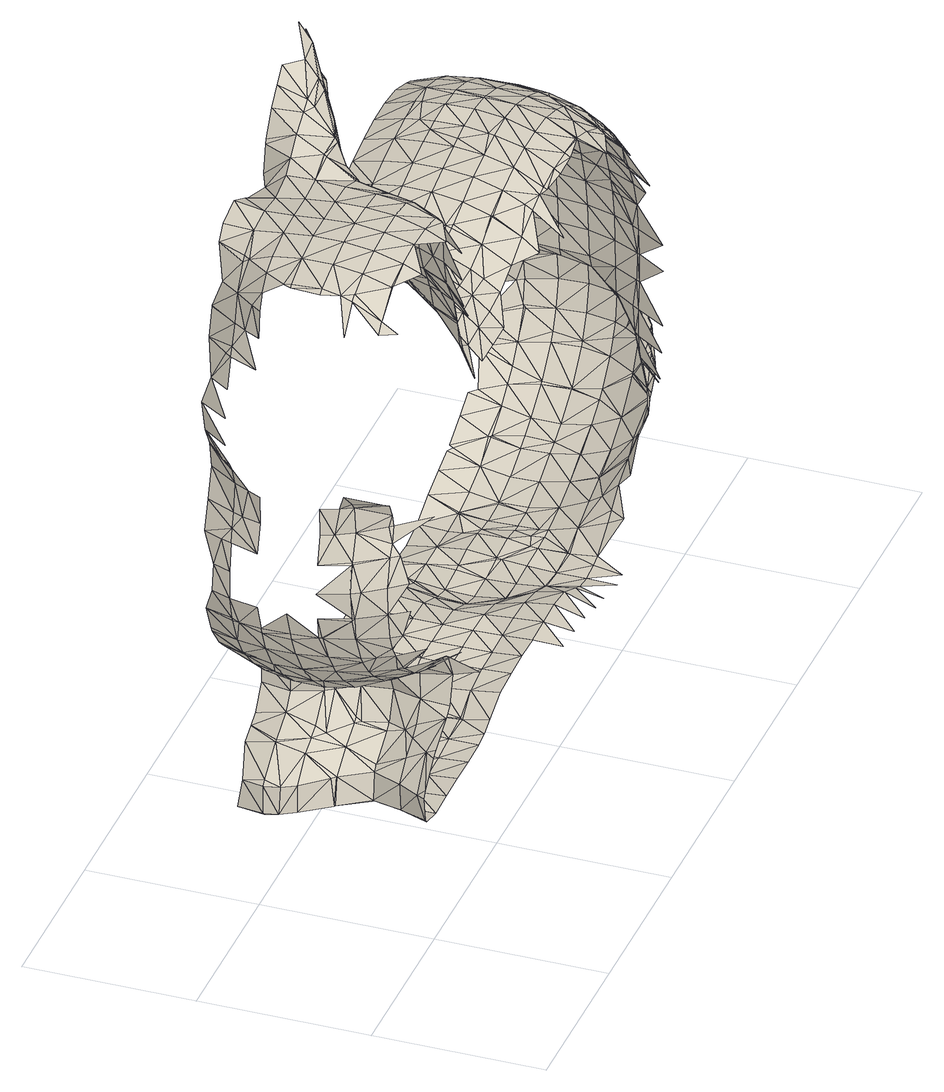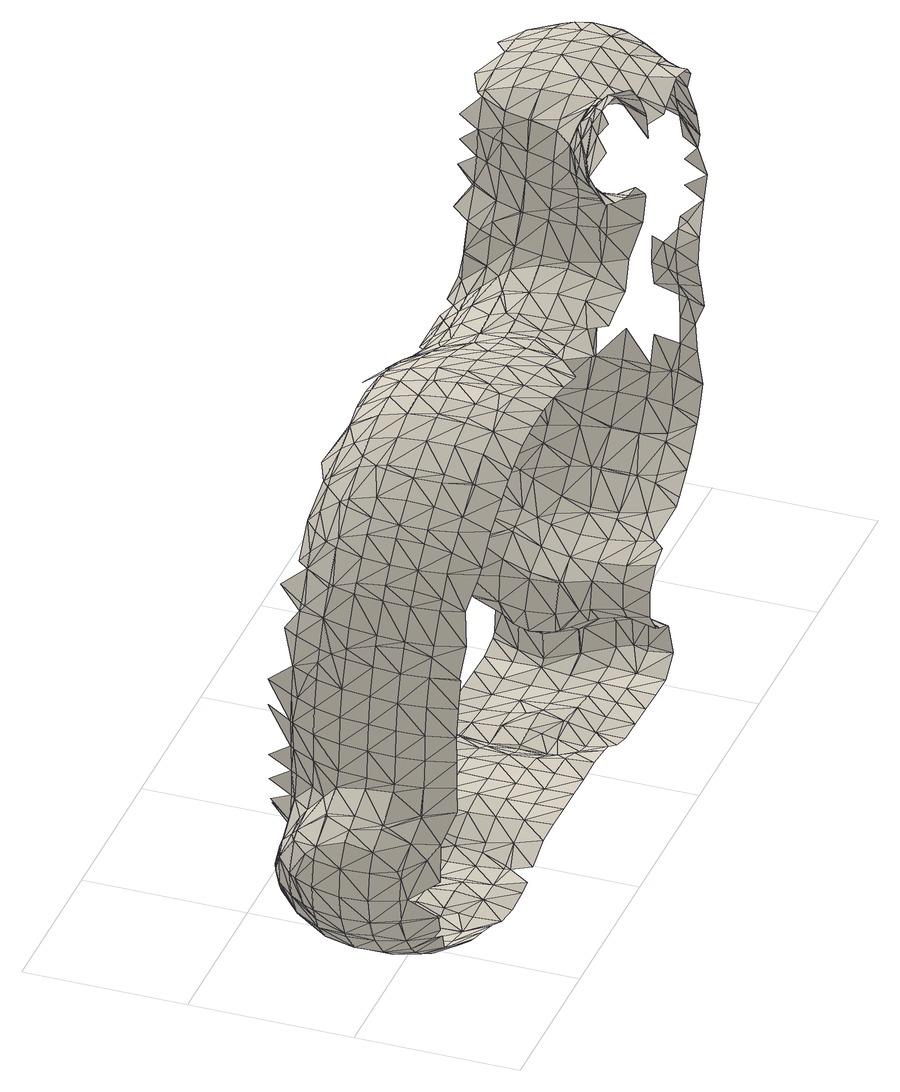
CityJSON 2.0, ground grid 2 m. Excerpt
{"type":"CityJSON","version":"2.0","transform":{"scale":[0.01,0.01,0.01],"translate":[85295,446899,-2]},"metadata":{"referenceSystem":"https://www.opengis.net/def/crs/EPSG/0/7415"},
"CityObjects":{
"otherconstruction1":{"type":"OtherConstruction","attributes":{"class":"art","conditionOfConstruction":"I wish it was really there, would be cool, no?"},"geometry":[{"type":"MultiSurface","lod":"2.3","boundaries":[[[0,1,2]],[[3,4,5]],[[1,0,6]],[[4,3,7]],[[8,6,9]],[[10,11,12]],[[13,12,11]],[[11,14,15]],[[11,15,16]],[[10,14,11]],[[16,13,11]],[[13,17,18]],[[19,10,20]],[[4,21,5]],[[10,19,14]],[[0,22,6]],[[17,13,16]],[[17,23,18]],[[15,14,24]],[[23,25,18]],[[20,26,19]],[[5,21,27]],[[14,19,28]],[[4,7,21]],[[16,15,29]],[[22,9,6]],[[30,23,7]],[[25,23,30]],[[24,31,15]],[[29,17,16]],[[32,23,17]],[[7,23,21]],[[26,20,33]],[[34,35,9]],[[24,14,28]],[[29,15,31]],[[26,36,19]],[[19,36,28]],[[0,37,22]],[[21,23,32]],[[29,32,17]],[[34,38,35]],[[26,33,36]],[[39,40,33]],[[41,24,28]],[[42,31,24]],[[0,43,37]],[[44,21,32]],[[44,27,21]],[[41,45,24]],[[46,29,31]],[[22,47,9]],[[24,45,48]],[[31,42,46]],[[49,38,34]],[[40,50,33]],[[39,51,40]],[[52,28,36]],[[53,41,28]],[[29,54,32]],[[55,36,33]],[[56,34,9]],[[41,53,45]],[[55,33,50]],[[54,57,32]],[[44,32,57]],[[49,58,38]],[[54,29,46]],[[53,28,59]],[[36,55,52]],[[47,22,37]],[[28,52,59]],[[40,60,50]],[[61,37,43]],[[51,60,40]],[[62,57,54]],[[44,57,62]],[[63,64,65]],[[66,67,68]],[[55,50,69]],[[51,70,71]],[[47,56,9]],[[67,72,73]],[[69,50,60]],[[74,49,34]],[[75,65,64]],[[70,76,71]],[[53,59,77]],[[78,79,80]],[[78,80,81]],[[82,52,55]],[[65,79,63]],[[52,82,59]],[[66,83,84]],[[66,68,83]],[[51,71,60]],[[73,68,67]],[[49,74,58]],[[85,62,54]],[[86,75,58]],[[60,87,69]],[[88,55,69]],[[55,88,82]],[[61,89,37]],[[81,90,91]],[[34,56,74]],[[87,60,71]],[[76,92,71]],[[76,93,94]],[[93,84,95]],[[89,47,37]],[[77,59,96]],[[97,98,99]],[[59,82,96]],[[90,100,101]],[[100,102,103]],[[80,104,81]],[[76,105,92]],[[83,95,84]],[[92,106,71]],[[107,68,73]],[[108,83,68]],[[75,109,65]],[[74,86,58]],[[95,94,93]],[[99,107,73]],[[102,98,97]],[[104,90,81]],[[110,80,79]],[[94,105,76]],[[111,69,87]],[[109,79,65]],[[69,111,88]],[[88,112,82]],[[108,68,107]],[[75,86,109]],[[89,61,113]],[[87,71,114]],[[71,106,114]],[[82,112,96]],[[77,115,116]],[[110,79,109]],[[83,117,95]],[[118,56,47]],[[77,96,119]],[[106,92,120]],[[115,77,119]],[[117,94,95]],[[88,121,112]],[[92,105,120]],[[111,121,88]],[[83,108,122]],[[80,123,104]],[[89,118,47]],[[87,124,111]],[[99,98,125]],[[114,106,120]],[[74,126,86]],[[123,90,104]],[[80,110,123]],[[107,99,125]],[[116,115,127]],[[125,98,102]],[[83,122,117]],[[114,128,87]],[[129,96,112]],[[111,130,121]],[[131,74,56]],[[86,132,109]],[[108,107,133]],[[115,119,127]],[[87,128,124]],[[96,129,119]],[[126,132,86]],[[124,130,111]],[[131,56,118]],[[112,121,134]],[[109,135,110]],[[112,136,129]],[[133,122,108]],[[89,113,137]],[[120,138,114]],[[130,124,128]],[[132,139,109]],[[140,121,130]],[[110,141,123]],[[107,125,133]],[[142,127,119]],[[139,143,109]],[[136,112,134]],[[114,144,128]],[[137,118,89]],[[145,126,74]],[[142,119,129]],[[110,135,141]],[[128,146,130]],[[147,74,131]],[[138,144,114]],[[143,135,109]],[[121,140,134]],[[148,139,132]],[[136,149,129]],[[126,145,132]],[[127,142,150]],[[146,128,144]],[[74,147,145]],[[129,149,151]],[[130,146,152]],[[130,153,140]],[[154,131,118]],[[136,134,149]],[[129,151,155]],[[142,129,155]],[[140,156,134]],[[139,148,157]],[[158,148,132]],[[154,118,137]],[[139,157,143]],[[153,130,152]],[[144,159,146]],[[140,160,156]],[[161,151,149]],[[162,147,131]],[[145,158,132]],[[153,160,140]],[[163,149,134]],[[151,161,155]],[[146,164,152]],[[162,131,154]],[[158,157,148]],[[134,156,165]],[[153,152,160]],[[142,155,166]],[[149,163,161]],[[159,167,146]],[[146,167,164]],[[160,168,156]],[[169,145,147]],[[170,154,137]],[[163,134,165]],[[171,147,162]],[[164,172,152]],[[168,160,152]],[[173,157,158]],[[155,161,174]],[[175,170,137]],[[166,155,174]],[[172,164,167]],[[156,168,165]],[[147,171,169]],[[176,158,145]],[[177,162,154]],[[161,163,178]],[[166,179,180]],[[152,172,181]],[[165,182,163]],[[177,154,170]],[[179,166,174]],[[163,182,183]],[[145,169,176]],[[168,152,181]],[[184,185,186]],[[187,185,184]],[[167,188,172]],[[174,161,178]],[[189,173,158]],[[182,165,168]],[[163,183,178]],[[190,171,162]],[[191,162,177]],[[168,192,182]],[[170,175,193]],[[158,176,189]],[[194,183,182]],[[186,185,195]],[[196,186,195]],[[172,197,181]],[[188,197,172]],[[198,199,200]],[[162,191,190]],[[192,168,181]],[[201,199,198]],[[200,199,202]],[[187,203,185]],[[204,198,200]],[[201,205,199]],[[183,194,178]],[[202,199,206]],[[207,169,171]],[[208,179,174]],[[209,177,170]],[[201,198,210]],[[182,211,194]],[[204,210,198]],[[185,212,195]],[[201,213,205]],[[192,214,182]],[[179,208,215]],[[174,178,216]],[[210,213,201]],[[187,217,203]],[[218,202,206]],[[203,212,185]],[[193,209,170]],[[202,219,200]],[[171,190,207]],[[181,220,192]],[[182,214,211]],[[221,176,169]],[[222,191,177]],[[195,223,196]],[[224,204,200]],[[206,199,225]],[[199,205,225]],[[206,226,218]],[[208,174,216]],[[196,223,227]],[[219,202,218]],[[222,177,209]],[[206,228,226]],[[178,194,229]],[[225,205,213]],[[212,230,195]],[[231,203,217]],[[169,207,221]],[[232,226,233]],[[218,226,232]],[[181,197,234]],[[204,235,210]],[[220,236,192]],[[219,224,200]],[[237,189,176]],[[238,190,191]],[[192,236,214]],[[203,239,212]],[[216,178,229]],[[193,240,209]],[[228,206,225]],[[232,219,218]],[[220,181,234]],[[208,216,241]],[[232,233,230]],[[211,242,194]],[[239,243,212]],[[243,230,212]],[[238,191,222]],[[244,245,240]],[[216,246,241]],[[195,247,223]],[[248,233,226]],[[230,247,195]],[[176,221,237]],[[204,224,235]],[[230,243,232]],[[247,230,233]],[[246,216,229]],[[242,211,214]],[[248,226,228]],[[225,213,249]],[[194,242,229]],[[231,250,203]],[[251,252,245]],[[232,253,219]],[[254,208,241]],[[209,240,255]],[[220,234,236]],[[256,207,190]],[[257,239,203]],[[258,243,239]],[[255,222,209]],[[253,232,243]],[[259,190,238]],[[233,248,247]],[[260,224,219]],[[252,261,262]],[[263,241,246]],[[223,264,227]],[[261,265,262]],[[266,224,260]],[[253,260,219]],[[267,228,225]],[[268,214,236]],[[243,258,253]],[[222,255,238]],[[190,259,256]],[[250,257,203]],[[240,245,269]],[[264,223,247]],[[270,221,207]],[[241,263,254]],[[227,264,271]],[[248,228,267]],[[214,268,242]],[[239,272,258]],[[221,273,237]],[[229,274,246]],[[224,266,275]],[[245,252,276]],[[240,269,255]],[[246,277,263]],[[239,257,272]],[[278,236,234]],[[275,235,224]],[[253,279,260]],[[280,265,281]],[[282,225,249]],[[283,266,260]],[[262,276,252]],[[207,256,270]],[[265,280,262]],[[276,284,245]],[[285,260,279]],[[258,286,253]],[[287,259,238]],[[254,263,288]],[[245,284,269]],[[246,274,277]],[[225,282,267]],[[236,278,268]],[[250,289,257]],[[221,290,273]],[[255,291,238]],[[278,234,292]],[[248,293,247]],[[242,294,229]],[[260,285,283]],[[281,295,280]],[[247,296,264]],[[283,275,266]],[[272,286,258]],[[289,272,257]],[[221,270,290]],[[297,279,253]],[[298,288,263]],[[299,284,276]],[[291,287,238]],[[242,268,300]],[[284,299,269]],[[298,263,277]],[[269,291,255]],[[250,301,302]],[[262,280,303]],[[302,289,250]],[[293,248,267]],[[304,256,259]],[[262,303,276]],[[247,293,296]],[[229,294,274]],[[276,305,299]],[[249,306,282]],[[286,297,253]],[[307,285,279]],[[289,302,272]],[[304,259,287]],[[278,292,308]],[[298,309,288]],[[298,277,310]],[[298,302,301]],[[264,311,271]],[[278,312,268]],[[242,300,313]],[[303,305,276]],[[280,295,303]],[[256,314,270]],[[274,315,277]],[[269,299,316]],[[277,315,310]],[[307,283,285]],[[317,275,283]],[[294,242,313]],[[291,318,287]],[[319,286,272]],[[269,316,291]],[[268,312,300]],[[310,302,298]],[[297,320,279]],[[302,310,315]],[[299,305,321]],[[270,314,290]],[[316,318,291]],[[286,322,297]],[[320,307,279]],[[311,264,296]],[[282,323,267]],[[312,278,308]],[[319,322,286]],[[302,324,272]],[[271,311,325]],[[267,326,293]],[[327,256,304]],[[274,328,315]],[[256,329,314]],[[330,283,307]],[[287,318,331]],[[324,319,272]],[[294,328,274]],[[332,297,322]],[[321,316,299]],[[312,330,300]],[[256,327,329]],[[295,333,334]],[[315,324,302]],[[335,317,283]],[[300,330,307]],[[331,304,287]],[[297,332,320]],[[295,336,303]],[[316,331,318]],[[294,313,328]],[[283,330,335]],[[300,320,313]],[[334,336,295]],[[307,320,300]],[[267,323,326]],[[313,320,328]],[[337,338,339]],[[340,334,333]],[[319,341,322]],[[305,303,342]],[[328,341,315]],[[343,296,293]],[[308,344,312]],[[341,332,322]],[[306,345,282]],[[338,337,340]],[[314,346,290]],[[330,312,344]],[[342,321,305]],[[304,331,327]],[[315,341,324]],[[341,320,332]],[[319,324,341]],[[328,320,341]],[[336,347,303]],[[296,343,311]],[[321,348,316]],[[349,314,329]],[[350,336,334]],[[348,331,316]],[[344,335,330]],[[282,345,323]],[[347,342,303]],[[340,351,334]],[[336,350,347]],[[352,293,326]],[[337,339,353]],[[340,337,351]],[[349,354,314]],[[314,354,346]],[[355,325,311]],[[321,342,356]],[[357,348,321]],[[334,351,350]],[[293,352,343]],[[358,342,347]],[[331,359,327]],[[360,329,327]],[[321,356,361]],[[321,361,357]],[[358,356,342]],[[348,359,331]],[[349,329,362]],[[347,350,363]],[[364,354,349]],[[363,358,347]],[[323,365,326]],[[366,311,343]],[[337,367,351]],[[326,368,352]],[[348,357,369]],[[353,367,337]],[[358,363,356]],[[359,360,327]],[[350,351,363]],[[356,370,361]],[[311,366,355]],[[371,364,349]],[[362,329,360]],[[369,359,348]],[[361,372,357]],[[373,349,362]],[[363,370,356]],[[326,365,368]],[[349,373,371]],[[374,375,376]],[[357,377,369]],[[343,352,378]],[[357,372,377]],[[345,379,323]],[[374,380,375]],[[381,372,361]],[[367,382,351]],[[361,370,383]],[[383,381,361]],[[343,384,366]],[[351,385,363]],[[369,386,359]],[[378,352,368]],[[382,385,351]],[[387,374,376]],[[369,377,386]],[[388,373,362]],[[372,381,374]],[[323,379,365]],[[374,389,380]],[[353,390,391]],[[372,387,377]],[[363,392,370]],[[343,378,393]],[[359,394,360]],[[389,395,380]],[[384,343,393]],[[383,396,381]],[[381,396,374]],[[397,373,388]],[[374,387,372]],[[387,376,398]],[[386,377,387]],[[359,386,394]],[[399,371,373]],[[396,389,374]],[[385,400,363]],[[395,401,380]],[[402,355,366]],[[403,367,353]],[[396,395,389]],[[373,397,399]],[[400,392,363]],[[404,383,370]],[[382,367,403]],[[391,390,405]],[[370,392,404]],[[360,406,362]],[[383,407,396]],[[378,368,408]],[[407,395,396]],[[382,409,385]],[[410,388,362]],[[360,394,406]],[[411,392,400]],[[353,391,403]],[[365,412,368]],[[393,378,413]],[[414,366,384]],[[407,401,395]],[[387,415,386]],[[394,386,416]],[[383,404,407]],[[397,388,417]],[[385,418,400]],[[368,419,408]],[[411,404,392]],[[397,420,399]],[[366,414,402]],[[378,408,413]],[[403,409,382]],[[412,365,379]],[[398,421,387]],[[368,412,419]],[[422,384,393]],[[362,406,410]],[[386,415,416]],[[423,404,411]],[[409,418,385]],[[394,416,406]],[[393,413,424]],[[417,388,410]],[[400,425,411]],[[387,421,415]],[[397,426,420]],[[384,422,414]],[[427,407,404]],[[407,428,401]],[[397,417,426]],[[404,423,427]],[[391,405,429]],[[430,402,414]],[[400,418,425]],[[431,413,408]],[[393,424,422]],[[425,423,411]],[[379,432,412]],[[415,433,416]],[[409,434,418]],[[407,427,428]],[[435,403,391]],[[433,415,421]],[[424,413,431]],[[419,436,408]],[[434,437,418]],[[409,403,435]],[[438,410,406]],[[421,439,433]],[[429,440,391]],[[410,438,417]],[[441,427,423]],[[418,437,425]],[[416,442,406]],[[430,414,443]],[[408,444,431]],[[416,433,442]],[[391,440,435]],[[412,445,419]],[[441,423,425]],[[408,436,444]],[[422,446,414]],[[447,434,409]],[[406,448,438]],[[430,443,449]],[[435,450,409]],[[417,451,426]],[[452,428,427]],[[446,422,424]],[[414,453,443]],[[419,445,436]],[[412,432,454]],[[455,437,434]],[[417,438,451]],[[433,439,456]],[[406,442,448]],[[414,446,453]],[[409,450,447]],[[452,427,441]],[[425,437,455]],[[431,457,424]],[[442,433,456]],[[445,412,458]],[[431,444,457]],[[412,454,458]],[[440,429,459]],[[438,448,460]],[[443,453,461]],[[434,447,455]],[[446,424,457]],[[460,462,438]],[[463,426,451]],[[464,428,452]],[[459,435,440]],[[438,462,451]],[[461,453,446]],[[465,441,425]],[[448,442,466]],[[444,436,467]],[[466,460,448]],[[449,443,468]],[[455,469,425]],[[442,456,466]],[[436,445,470]],[[450,435,471]],[[446,472,461]],[[443,461,468]],[[425,469,465]],[[457,444,467]],[[473,452,441]],[[446,457,474]],[[475,449,468]],[[445,458,470]],[[476,435,459]],[[472,446,474]],[[477,447,450]],[[436,470,478]],[[471,435,476]],[[479,460,466]],[[452,480,464]],[[467,436,478]],[[481,451,462]],[[462,460,479]],[[472,482,461]],[[455,483,469]],[[474,457,467]],[[441,465,473]],[[447,477,455]],[[474,484,472]],[[466,456,485]],[[450,471,477]],[[461,482,468]],[[467,486,474]],[[452,487,480]],[[474,486,484]],[[477,483,455]],[[470,458,488]],[[452,473,487]],[[489,465,469]],[[478,470,490]],[[467,478,486]],[[469,483,489]],[[491,462,479]],[[479,466,485]],[[484,492,472]],[[493,476,459]],[[494,475,468]],[[490,470,488]],[[472,492,482]],[[489,473,465]],[[492,484,486]],[[477,495,483]],[[471,476,496]],[[497,487,473]],[[498,486,478]],[[495,489,483]],[[497,473,489]],[[499,468,482]],[[496,477,471]],[[478,490,500]],[[496,476,493]],[[486,498,492]],[[468,499,494]],[[477,501,495]],[[497,502,487]],[[503,489,495]],[[502,497,489]],[[498,478,500]],[[488,504,490]],[[505,482,492]],[[501,503,495]],[[489,503,502]],[[482,505,499]],[[506,477,496]],[[477,507,501]],[[490,504,500]],[[477,506,507]],[[508,503,501]],[[502,509,487]],[[498,510,492]],[[511,494,499]],[[493,512,496]],[[492,513,505]],[[496,514,506]],[[512,493,515]],[[516,501,507]],[[517,508,501]],[[503,508,518]],[[492,510,513]],[[514,507,506]],[[518,502,503]],[[500,519,498]],[[520,499,505]],[[496,521,514]],[[501,516,517]],[[512,522,496]],[[499,520,511]],[[502,523,509]],[[498,519,510]],[[496,522,521]],[[517,518,508]],[[514,524,507]],[[504,525,500]],[[526,505,513]],[[502,518,523]],[[527,516,507]],[[505,526,520]],[[512,528,522]],[[524,514,521]],[[500,525,519]],[[512,515,529]],[[528,521,522]],[[527,517,516]],[[530,518,517]],[[524,527,507]],[[510,531,513]],[[530,523,518]],[[513,532,526]],[[512,533,528]],[[520,534,511]],[[535,530,517]],[[528,536,521]],[[513,531,532]],[[512,529,533]],[[519,537,510]],[[536,524,521]],[[511,534,538]],[[535,517,527]],[[526,539,520]],[[530,540,523]],[[536,528,533]],[[537,519,525]],[[510,537,531]],[[539,526,532]],[[541,527,524]],[[520,539,534]],[[540,530,535]],[[542,543,529]],[[536,541,524]],[[538,544,545]],[[540,546,523]],[[543,533,529]],[[547,535,527]],[[548,532,531]],[[543,536,533]],[[525,549,537]],[[544,538,534]],[[532,548,539]],[[547,527,541]],[[550,540,535]],[[551,531,537]],[[540,552,546]],[[553,541,536]],[[543,553,536]],[[550,535,547]],[[531,551,548]],[[539,554,534]],[[534,555,544]],[[556,543,557]],[[558,537,549]],[[543,556,553]],[[554,539,548]],[[559,547,541]],[[560,552,540]],[[534,554,555]],[[561,540,550]],[[537,558,551]],[[559,541,553]],[[544,562,563]],[[540,561,560]],[[556,557,564]],[[565,550,547]],[[549,566,558]],[[551,567,548]],[[548,568,554]],[[565,547,559]],[[555,569,544]],[[570,553,556]],[[564,557,571]],[[548,567,568]],[[572,561,550]],[[558,573,551]],[[569,555,554]],[[574,550,565]],[[544,569,562]],[[556,564,570]],[[575,559,553]],[[559,576,565]],[[573,558,566]],[[572,560,561]],[[550,574,572]],[[551,573,567]],[[577,554,568]],[[553,570,575]],[[554,577,569]],[[559,578,576]],[[562,579,580]],[[559,575,578]],[[564,571,581]],[[582,574,565]],[[565,576,582]],[[566,583,573]],[[584,560,572]],[[567,585,568]],[[579,562,569]],[[586,570,564]],[[568,587,577]],[[574,582,572]],[[588,576,578]],[[581,586,564]],[[588,582,576]],[[568,585,587]],[[573,589,567]],[[590,569,577]],[[591,575,570]],[[569,590,579]],[[592,570,586]],[[582,593,572]],[[587,594,577]],[[595,584,572]],[[596,578,575]],[[567,589,585]],[[597,582,588]],[[583,598,573]],[[570,592,591]],[[594,587,585]],[[577,594,599]],[[593,595,572]],[[597,593,582]],[[590,577,599]],[[588,578,600]],[[601,579,602]],[[573,598,589]],[[575,591,596]],[[585,603,594]],[[586,581,604]],[[605,584,595]],[[600,578,596]],[[603,585,589]],[[606,599,594]],[[607,592,586]],[[608,597,588]],[[590,599,609]],[[590,610,579]],[[594,611,606]],[[599,606,609]],[[608,593,597]],[[603,612,594]],[[604,607,586]],[[588,600,608]],[[609,613,590]],[[594,612,611]],[[614,595,593]],[[579,610,602]],[[589,615,603]],[[616,591,592]],[[617,592,607]],[[606,618,609]],[[619,605,595]],[[591,616,596]],[[590,613,610]],[[614,593,608]],[[604,620,607]],[[602,621,622]],[[589,598,623]],[[592,617,616]],[[603,624,612]],[[596,625,600]],[[615,624,603]],[[607,620,617]],[[615,589,626]],[[611,627,606]],[[619,595,614]],[[609,618,613]],[[610,628,602]],[[602,628,621]],[[625,608,600]],[[589,623,626]],[[620,604,629]],[[610,613,628]],[[616,625,596]],[[627,611,612]],[[606,627,618]],[[630,605,619]],[[615,626,624]],[[620,631,617]],[[632,614,608]],[[633,621,628]],[[620,629,634]],[[632,608,625]],[[635,628,613]],[[636,621,633]],[[637,616,617]],[[624,638,612]],[[634,631,620]],[[616,639,625]],[[612,640,627]],[[641,619,614]],[[613,618,642]],[[638,624,626]],[[628,635,633]],[[631,637,617]],[[641,630,619]],[[625,639,643]],[[632,641,614]],[[612,638,640]],[[643,632,625]],[[644,639,616]],[[635,613,642]],[[618,627,645]],[[638,626,646]],[[644,616,637]],[[640,647,627]],[[632,643,641]],[[634,629,648]],[[633,649,650]],[[649,633,635]],[[651,643,639]],[[642,618,645]],[[652,630,641]],[[647,640,638]],[[627,647,653]],[[634,654,631]],[[631,655,637]],[[651,639,644]],[[627,653,645]],[[638,646,656]],[[637,655,644]],[[649,657,650]],[[658,641,643]],[[648,654,634]],[[654,655,631]],[[659,653,647]],[[649,635,660]],[[658,643,651]],[[647,638,661]],[[642,662,635]],[[647,663,659]],[[645,653,659]],[[661,638,656]],[[635,664,660]],[[649,660,657]],[[655,665,644]],[[662,642,645]],[[666,652,641]],[[667,651,644]],[[647,661,663]],[[668,641,658]],[[635,662,664]],[[654,669,655]],[[648,670,654]],[[645,659,671]],[[654,670,669]],[[665,667,644]],[[669,665,655]],[[641,668,666]],[[660,664,672]],[[656,673,661]],[[670,648,674]],[[645,671,662]],[[672,664,662]],[[675,658,651]],[[663,676,659]],[[677,651,667]],[[671,659,678]],[[657,660,679]],[[670,680,669]],[[665,681,667]],[[657,682,683]],[[676,663,661]],[[660,672,679]],[[651,677,675]],[[659,676,678]],[[669,684,665]],[[662,685,672]],[[670,674,686]],[[687,668,658]],[[682,657,679]],[[668,688,666]],[[662,671,685]],[[686,680,670]],[[667,681,689]],[[689,677,667]],[[680,684,669]],[[690,681,665]],[[678,691,671]],[[658,675,687]],[[661,692,676]],[[661,673,693]],[[685,694,672]],[[671,691,685]],[[668,695,688]],[[683,682,696]],[[672,694,679]],[[689,675,677]],[[661,697,692]],[[684,690,665]],[[674,698,686]],[[668,687,695]],[[690,689,681]],[[696,682,679]],[[676,699,678]],[[700,691,678]],[[697,661,693]],[[701,675,689]],[[680,702,684]],[[678,699,700]],[[685,691,694]],[[676,692,699]],[[701,687,675]],[[683,696,703]],[[686,704,680]],[[705,698,674]],[[695,706,688]],[[707,687,701]],[[708,691,700]],[[707,695,687]],[[694,691,708]],[[709,689,690]],[[686,698,704]],[[710,705,674]],[[696,679,711]],[[712,701,689]],[[684,702,713]],[[714,702,680]],[[715,700,699]],[[713,690,684]],[[708,700,715]],[[689,709,712]],[[692,697,716]],[[699,692,716]],[[694,717,679]],[[718,707,701]],[[696,711,703]],[[707,718,695]],[[704,714,680]],[[699,719,715]],[[705,704,698]],[[679,720,711]],[[716,697,693]],[[718,706,695]],[[717,694,708]],[[714,713,702]],[[721,709,690]],[[701,712,718]],[[679,717,720]],[[710,722,705]],[[708,715,723]],[[719,699,716]],[[690,713,721]],[[705,722,704]],[[721,712,709]],[[724,703,725]],[[723,715,719]],[[693,726,716]],[[727,728,722]],[[717,708,723]],[[704,729,714]],[[722,729,704]],[[725,703,711]],[[730,713,714]],[[718,731,706]],[[726,693,732]],[[716,733,719]],[[730,721,713]],[[716,726,733]],[[734,718,712]],[[727,735,728]],[[734,712,721]],[[736,724,725]],[[711,720,737]],[[733,726,732]],[[719,733,738]],[[714,729,739]],[[739,730,714]],[[719,738,723]],[[740,721,730]],[[722,741,729]],[[717,723,742]],[[722,728,743]],[[744,731,718]],[[725,711,737]],[[744,718,734]],[[720,717,745]],[[746,734,721]],[[721,740,746]],[[722,743,747]],[[723,748,742]],[[736,725,749]],[[750,733,732]],[[722,747,741]],[[725,751,749]],[[748,738,733]],[[735,743,728]],[[729,752,739]],[[738,748,723]],[[753,740,730]],[[729,741,752]],[[737,720,745]],[[725,754,751]],[[730,739,753]],[[755,756,735]],[[733,750,748]],[[757,744,734]],[[742,758,717]],[[725,737,754]],[[744,759,731]],[[734,746,757]],[[735,760,743]],[[761,736,749]],[[737,762,754]],[[763,756,755]],[[747,752,741]],[[764,746,740]],[[758,742,748]],[[765,749,751]],[[752,766,739]],[[717,758,745]],[[750,732,767]],[[735,756,760]],[[743,760,747]],[[737,745,762]],[[766,753,739]],[[740,753,764]],[[744,757,759]],[[768,751,754]],[[747,760,752]],[[769,763,770]],[[764,757,746]],[[771,772,773]],[[773,774,775]],[[774,776,777]],[[778,779,772]],[[752,780,766]],[[781,769,770]],[[776,781,782]],[[783,754,762]],[[760,780,752]],[[749,765,761]],[[784,753,766]],[[751,768,765]],[[756,763,785]],[[784,764,753]],[[750,786,748]],[[756,785,760]],[[787,759,757]],[[787,757,764]],[[748,788,758]],[[762,745,789]],[[766,780,790]],[[763,769,791]],[[754,783,768]],[[790,784,766]],[[774,773,792]],[[793,759,787]],[[786,750,767]],[[774,794,776]],[[769,781,795]],[[772,792,773]],[[776,795,781]],[[760,796,780]],[[748,786,788]],[[797,764,784]],[[791,798,763]],[[795,791,769]],[[799,794,774]],[[794,795,776]],[[792,799,774]],[[800,779,801]],[[779,800,772]],[[763,802,785]],[[763,798,802]],[[772,800,792]],[[783,762,789]],[[803,787,764]],[[760,785,804]],[[745,758,805]],[[764,797,803]],[[784,790,806]],[[806,797,784]],[[760,807,796]],[[787,808,793]],[[801,761,809]],[[810,798,791]],[[811,790,780]],[[812,791,795]],[[761,765,809]],[[789,745,813]],[[760,804,807]],[[794,814,795]],[[786,767,815]],[[780,796,811]],[[802,804,785]],[[809,765,768]],[[799,816,794]],[[816,799,792]],[[798,810,802]],[[805,758,788]],[[800,801,817]],[[745,805,813]],[[791,812,810]],[[800,818,792]],[[806,803,797]],[[787,803,808]],[[795,819,812]],[[783,789,820]],[[795,814,819]],[[794,816,814]],[[821,768,783]],[[807,811,796]],[[822,803,806]],[[804,823,807]],[[802,824,804]],[[801,809,825]],[[789,813,820]],[[802,810,824]],[[826,806,790]],[[786,815,827]],[[828,801,825]],[[801,828,817]],[[829,788,786]],[[822,808,803]],[[790,811,826]],[[812,824,810]],[[817,818,800]],[[816,792,830]],[[824,823,804]],[[809,768,821]],[[831,811,807]],[[788,829,805]],[[818,832,792]],[[807,823,833]],[[820,834,783]],[[819,835,812]],[[792,832,830]],[[836,822,806]],[[833,831,807]],[[831,826,811]],[[813,805,837]],[[822,838,808]],[[827,839,786]],[[834,820,813]],[[835,824,812]],[[809,840,825]],[[819,814,841]],[[824,833,823]],[[806,826,836]],[[814,816,842]],[[827,843,839]],[[809,821,840]],[[844,826,831]],[[786,845,829]],[[783,834,821]],[[846,835,819]],[[828,825,847]],[[828,847,817]],[[837,805,829]],[[822,836,838]],[[841,846,819]],[[834,813,837]],[[786,839,845]],[[830,842,816]],[[831,833,848]],[[840,821,849]],[[848,844,831]],[[850,833,824]],[[835,850,824]],[[814,851,841]],[[826,844,852]],[[814,842,851]],[[852,836,826]],[[829,853,837]],[[846,854,835]],[[839,843,855]],[[836,852,838]],[[817,856,818]],[[850,848,833]],[[849,821,834]],[[848,852,844]],[[845,857,829]],[[854,850,835]],[[825,840,858]],[[841,859,846]],[[829,857,853]],[[817,847,856]],[[847,825,860]],[[861,832,818]],[[859,854,846]],[[845,839,857]],[[852,862,838]],[[840,849,863]],[[851,864,841]],[[830,832,861]],[[834,837,865]],[[864,859,841]],[[866,852,848]],[[867,848,850]],[[854,867,850]],[[866,862,852]],[[830,868,842]],[[853,869,837]],[[867,866,848]],[[834,870,849]],[[859,871,854]],[[872,864,851]],[[866,873,862]],[[869,853,857]],[[837,869,865]],[[871,867,854]],[[825,858,860]],[[818,856,861]],[[859,864,874]],[[842,875,851]],[[876,857,839]],[[847,860,856]],[[858,840,863]],[[877,866,867]],[[878,871,859]],[[866,879,873]],[[872,874,864]],[[874,878,859]],[[876,839,855]],[[870,834,865]],[[861,868,830]],[[866,877,879]],[[867,871,880]],[[880,877,867]],[[878,880,871]],[[881,874,872]],[[849,882,863]],[[870,882,849]],[[857,876,869]],[[868,875,842]],[[874,883,878]],[[884,879,877]],[[851,885,872]],[[883,880,878]],[[877,880,884]],[[874,881,886]],[[886,883,874]],[[883,884,880]],[[887,884,883]],[[886,887,883]],[[858,888,860]],[[889,887,886]],[[876,855,890]],[[891,889,892]],[[858,863,888]],[[881,893,886]],[[892,889,886]],[[851,875,885]],[[894,861,856]],[[865,895,870]],[[892,896,891]],[[860,897,856]],[[861,894,868]],[[893,892,886]],[[869,898,865]],[[888,863,882]],[[899,881,872]],[[896,900,891]],[[868,901,875]],[[860,888,897]],[[893,896,892]],[[901,902,875]],[[876,903,869]],[[876,890,904]],[[870,905,882]],[[856,906,894]],[[899,893,881]],[[865,898,895]],[[872,885,899]],[[875,902,885]],[[895,905,870]],[[856,897,906]],[[907,896,893]],[[882,908,888]],[[876,904,903]],[[869,903,898]],[[868,909,901]],[[868,894,909]],[[897,888,908]],[[910,900,896]],[[908,882,905]],[[901,909,902]],[[905,895,898]],[[907,893,899]],[[902,911,885]],[[898,912,905]],[[906,913,894]],[[910,896,907]],[[903,904,914]],[[912,898,903]],[[906,897,915]],[[911,899,885]],[[909,911,902]],[[894,913,909]],[[903,916,912]],[[897,908,917]],[[918,907,899]],[[919,900,910]],[[915,920,906]],[[920,913,906]],[[897,917,915]],[[905,921,908]],[[918,899,911]],[[912,922,905]],[[918,910,907]],[[916,903,914]],[[900,919,923]],[[915,924,920]],[[925,913,920]],[[916,926,912]],[[905,922,921]],[[908,927,917]],[[916,914,928]],[[915,917,924]],[[913,925,909]],[[909,929,911]],[[921,927,908]],[[930,918,911]],[[918,930,910]],[[920,924,931]],[[920,931,925]],[[912,926,922]],[[916,928,926]],[[924,917,927]],[[932,919,910]],[[926,928,933]],[[911,929,930]],[[927,921,922]],[[909,925,934]],[[926,933,935]],[[934,929,909]],[[927,936,924]],[[937,923,919]],[[931,924,936]],[[922,938,927]],[[930,939,910]],[[931,934,925]],[[938,922,926]],[[939,932,910]],[[934,930,929]],[[940,926,935]],[[932,941,919]],[[938,942,927]],[[938,926,943]],[[927,942,936]],[[936,944,931]],[[941,937,919]],[[944,934,931]],[[926,940,943]],[[945,940,935]],[[945,935,937]],[[946,930,934]],[[938,943,942]],[[946,939,930]],[[944,936,942]],[[939,941,932]],[[943,940,945]],[[942,943,945]],[[946,941,939]],[[934,944,947]],[[942,945,948]],[[947,946,934]],[[942,947,944]],[[945,937,948]],[[948,937,941]],[[946,947,941]],[[947,942,948]],[[947,948,941]]]}]}
},
"vertices":[
[51,78,834],[42,78,822],[51,60,822],[25,112,616],[51,112,591],[51,78,598],[51,112,852],[51,126,582],[26,112,822],[51,125,857],[50,112,444],[45,112,479],[32,146,479],[50,112,513],[51,109,444],[51,102,479],[51,111,513],[51,112,515],[37,146,513],[51,112,440],[37,146,444],[58,112,582],[59,112,857],[51,132,547],[70,78,444],[45,146,547],[51,146,411],[74,78,582],[62,112,410],[77,78,513],[43,146,582],[69,78,479],[62,112,547],[51,150,410],[51,146,861],[45,146,857],[52,146,410],[85,79,857],[47,181,857],[35,181,444],[48,181,410],[77,78,410],[85,59,479],[85,78,856],[85,78,563],[85,66,410],[85,69,513],[85,112,867],[85,57,444],[51,181,859],[51,181,401],[48,215,410],[79,112,375],[85,78,391],[85,78,526],[69,146,375],[85,146,872],[85,82,547],[51,190,857],[85,96,375],[51,215,402],[87,78,857],[89,78,547],[41,215,788],[43,215,822],[51,226,822],[36,215,513],[45,215,547],[51,237,547],[63,181,375],[36,215,444],[51,241,410],[43,215,582],[51,231,582],[85,181,872],[51,215,841],[43,249,444],[96,78,375],[31,215,754],[51,234,788],[51,249,764],[46,249,754],[85,112,366],[51,249,529],[47,249,513],[120,43,547],[66,215,857],[62,215,375],[85,146,353],[120,78,866],[51,273,719],[34,249,719],[51,249,414],[43,249,479],[51,270,479],[51,261,513],[105,112,341],[43,249,616],[51,260,616],[51,249,605],[51,284,685],[29,249,685],[51,280,650],[29,249,650],[51,256,754],[51,272,444],[52,249,410],[60,249,582],[56,249,547],[69,249,822],[60,249,788],[85,181,342],[94,146,341],[120,57,857],[68,249,375],[120,78,346],[120,51,375],[61,284,513],[120,112,875],[120,85,341],[65,284,410],[86,181,341],[71,284,547],[75,284,754],[85,215,341],[77,284,616],[85,215,867],[125,78,341],[85,249,348],[120,112,326],[86,215,341],[120,146,879],[85,242,857],[83,284,582],[120,170,307],[85,284,788],[120,146,313],[154,78,870],[81,284,375],[85,249,852],[118,181,307],[85,284,787],[154,78,317],[85,272,822],[85,284,368],[120,215,875],[92,249,341],[120,181,879],[91,249,857],[127,146,307],[154,49,341],[144,112,307],[120,225,307],[118,215,307],[154,112,878],[154,96,307],[120,181,305],[106,284,857],[120,249,871],[106,284,341],[120,215,305],[154,112,299],[154,146,882],[154,146,283],[120,249,313],[154,181,276],[172,78,307],[120,284,328],[154,215,276],[154,215,877],[189,78,868],[154,181,880],[127,249,307],[120,284,872],[189,112,280],[189,54,857],[154,249,875],[189,112,878],[189,130,272],[189,78,299],[189,66,307],[154,249,283],[160,181,272],[175,146,272],[185,78,135],[189,87,135],[189,78,105],[189,78,143],[145,284,307],[154,284,881],[189,181,880],[189,146,881],[162,215,272],[223,70,857],[189,146,266],[207,112,100],[194,78,100],[154,284,299],[150,249,135],[154,233,100],[154,231,135],[150,249,100],[163,215,135],[223,89,169],[154,249,141],[154,249,96],[164,215,100],[189,215,876],[223,78,287],[223,78,861],[154,274,135],[189,181,260],[203,112,135],[154,280,100],[189,215,261],[223,49,307],[215,112,272],[215,78,169],[189,186,135],[189,215,161],[175,249,272],[189,249,870],[223,112,873],[223,112,93],[189,249,168],[189,249,87],[189,182,100],[223,78,93],[189,215,89],[223,146,257],[214,146,100],[223,78,174],[194,181,135],[190,181,100],[189,271,272],[189,284,160],[189,249,266],[189,284,862],[223,146,877],[223,112,157],[230,78,857],[223,107,272],[223,181,251],[217,146,135],[223,48,822],[246,78,822],[223,112,270],[223,146,94],[223,181,90],[189,284,86],[257,78,194],[223,48,788],[249,78,788],[223,181,156],[257,78,275],[250,112,857],[223,215,880],[244,112,169],[223,146,141],[223,181,878],[208,215,169],[223,46,754],[257,78,756],[257,82,272],[257,112,92],[257,76,754],[192,249,169],[223,215,88],[223,215,251],[257,112,840],[223,249,878],[257,78,94],[257,125,169],[196,284,857],[257,146,243],[209,284,169],[257,93,788],[257,112,254],[223,249,254],[223,203,169],[258,78,754],[257,53,719],[223,249,88],[223,249,185],[257,101,822],[223,215,175],[257,146,163],[257,146,857],[261,78,272],[257,112,179],[223,273,857],[257,143,857],[202,284,272],[257,181,90],[257,181,239],[280,78,719],[257,146,90],[251,181,169],[278,78,238],[261,112,822],[243,215,238],[267,78,204],[270,112,204],[279,112,754],[257,181,865],[266,112,788],[223,284,87],[250,215,204],[223,284,263],[292,53,238],[268,112,238],[292,112,92],[237,249,238],[257,185,238],[238,249,891],[263,146,238],[270,146,822],[223,284,177],[258,146,857],[265,146,169],[257,205,204],[276,146,788],[257,175,169],[257,249,90],[278,146,204],[292,78,95],[257,215,91],[257,215,888],[259,181,238],[257,218,891],[237,249,204],[268,181,857],[257,181,173],[291,78,685],[292,78,685],[243,284,204],[292,97,719],[299,78,650],[292,72,650],[292,58,616],[292,78,682],[273,181,204],[291,146,754],[292,146,91],[243,284,238],[257,284,89],[248,284,857],[292,112,733],[279,181,822],[257,249,910],[299,112,719],[311,112,685],[292,181,95],[326,78,633],[255,284,891],[326,78,95],[292,149,754],[284,181,788],[292,146,752],[292,205,857],[292,215,885],[292,181,765],[292,218,891],[311,146,719],[257,284,896],[292,249,92],[326,112,93],[326,94,650],[292,215,97],[292,205,822],[297,181,754],[275,284,925],[291,215,788],[278,249,925],[288,249,788],[257,284,784],[257,283,788],[292,215,801],[314,181,100],[292,284,90],[266,284,754],[292,215,776],[326,112,667],[297,215,754],[326,146,96],[326,132,685],[298,215,822],[292,249,795],[292,241,925],[289,249,754],[326,62,616],[360,78,634],[318,181,719],[326,165,100],[306,215,857],[292,249,745],[292,241,754],[292,249,933],[292,284,818],[292,284,944],[326,146,697],[292,276,719],[360,78,96],[360,96,650],[320,215,719],[360,62,616],[326,231,891],[309,249,719],[326,211,100],[360,112,662],[326,242,925],[326,181,710],[326,249,92],[326,181,103],[360,112,96],[322,249,822],[326,228,857],[326,249,939],[353,146,685],[326,215,99],[308,284,960],[316,284,822],[360,146,99],[326,215,713],[360,149,100],[360,181,695],[326,264,960],[326,249,708],[326,284,698],[395,62,616],[377,78,100],[360,181,103],[326,284,92],[326,249,825],[360,146,683],[395,98,650],[360,215,96],[360,150,685],[341,249,925],[326,284,825],[395,78,633],[360,215,700],[355,249,857],[395,109,100],[360,196,100],[360,249,94],[395,146,97],[395,146,678],[359,249,891],[395,78,107],[395,112,659],[360,268,960],[360,249,698],[395,112,100],[354,284,100],[395,166,685],[360,284,839],[391,181,100],[360,276,100],[429,78,637],[360,250,891],[397,112,100],[360,263,925],[360,284,983],[360,284,691],[395,215,689],[360,253,857],[395,215,98],[429,112,116],[395,181,688],[380,249,100],[429,112,659],[405,146,100],[395,249,687],[395,181,97],[429,78,121],[429,97,650],[429,146,674],[395,228,100],[395,265,891],[381,284,685],[383,284,960],[429,146,112],[405,181,685],[407,181,100],[393,284,857],[401,215,100],[395,263,685],[395,284,118],[415,215,685],[395,249,107],[389,284,925],[429,181,111],[464,78,650],[464,78,124],[429,181,683],[464,112,670],[402,249,685],[429,215,114],[464,112,122],[429,249,121],[443,181,685],[429,249,681],[429,215,684],[429,284,123],[464,146,121],[464,146,683],[464,153,685],[436,215,685],[429,284,674],[464,215,121],[498,78,125],[498,78,666],[464,181,121],[469,146,685],[498,58,650],[464,181,690],[464,215,691],[457,249,685],[464,249,122],[498,112,122],[498,113,685],[498,112,684],[464,258,685],[498,146,696],[464,284,122],[498,146,122],[498,181,701],[499,112,685],[532,78,679],[464,249,687],[498,215,122],[498,181,121],[532,87,685],[532,112,123],[498,215,701],[532,112,697],[498,249,122],[532,78,125],[532,146,122],[498,249,696],[532,146,707],[534,43,650],[554,78,685],[567,78,126],[532,43,124],[492,284,685],[532,181,710],[532,181,122],[498,284,123],[532,215,710],[532,215,122],[498,284,686],[567,112,705],[567,146,121],[567,112,124],[567,78,687],[567,74,685],[532,249,123],[567,146,714],[532,284,696],[532,249,705],[601,78,128],[567,43,122],[601,78,690],[567,181,717],[532,284,124],[567,215,120],[567,181,119],[601,112,123],[601,112,709],[601,71,685],[567,249,712],[567,249,123],[567,215,716],[601,146,718],[580,181,719],[601,146,113],[601,153,719],[635,78,123],[601,43,118],[635,72,685],[587,215,719],[567,284,125],[567,284,703],[601,215,106],[635,78,689],[601,181,105],[601,181,722],[601,249,113],[635,112,115],[635,146,719],[635,112,709],[601,232,719],[610,181,100],[601,249,717],[635,147,719],[601,215,721],[601,284,124],[632,146,100],[635,181,723],[635,43,110],[670,78,106],[613,215,100],[670,77,685],[601,284,707],[635,146,99],[670,78,686],[635,215,722],[635,144,100],[670,112,101],[635,181,94],[635,215,95],[670,113,100],[635,242,719],[629,249,100],[670,146,715],[670,112,706],[670,146,96],[635,249,718],[673,78,685],[683,78,100],[670,46,100],[635,284,109],[635,249,99],[665,181,719],[635,257,100],[670,181,95],[671,112,100],[704,55,650],[635,284,707],[704,94,685],[661,215,719],[704,78,97],[704,78,674],[704,112,97],[704,43,97],[704,112,695],[670,249,99],[670,181,718],[670,215,99],[670,249,714],[704,146,98],[670,215,718],[704,146,704],[704,175,100],[654,284,100],[678,215,100],[739,70,650],[727,78,100],[720,43,100],[704,181,707],[670,284,703],[701,181,100],[739,78,657],[726,112,685],[670,284,96],[739,78,104],[704,215,708],[704,181,101],[739,109,100],[704,249,100],[739,146,99],[704,215,104],[739,112,100],[739,133,685],[704,284,691],[739,146,688],[704,249,704],[739,112,678],[749,78,650],[739,155,100],[740,112,100],[704,284,94],[773,63,616],[739,215,691],[739,215,103],[739,181,691],[739,181,104],[773,112,112],[773,102,650],[744,146,685],[773,78,126],[773,60,135],[773,112,656],[760,146,100],[773,78,632],[739,249,686],[717,284,685],[749,181,685],[773,146,666],[757,161,101],[739,232,100],[739,284,100],[773,146,102],[739,252,685],[785,78,135],[739,249,98],[791,78,616],[752,215,100],[762,181,100],[748,215,685],[780,112,650],[807,78,154],[807,97,616],[807,78,598],[739,284,673],[740,249,685],[773,157,100],[773,181,669],[807,65,582],[807,97,135],[773,215,668],[792,146,650],[807,112,625],[773,181,99],[773,249,100],[807,146,109],[773,249,662],[773,215,98],[807,112,125],[796,181,650],[818,78,582],[799,181,100],[807,65,169],[837,78,169],[773,250,100],[808,43,547],[837,78,547],[815,112,616],[807,146,636],[773,283,650],[773,284,116],[775,249,100],[795,215,650],[842,78,539],[842,67,204],[840,112,135],[805,215,100],[824,146,616],[807,181,639],[839,112,582],[807,181,102],[842,84,547],[788,249,650],[842,146,121],[807,215,639],[842,112,578],[807,215,101],[842,78,171],[807,249,107],[842,79,169],[842,118,582],[828,181,616],[842,112,135],[842,60,513],[854,78,513],[807,249,634],[842,181,113],[807,284,622],[858,112,547],[876,69,204],[842,113,135],[865,78,479],[828,215,616],[876,78,180],[842,146,592],[807,284,127],[876,86,169],[871,78,444],[850,43,444],[842,43,277],[876,78,276],[870,78,307],[871,78,341],[847,43,307],[873,78,375],[849,43,341],[842,45,272],[876,77,272],[849,146,582],[874,78,410],[851,43,410],[876,112,148],[842,181,597],[871,112,513],[842,249,118],[824,249,616],[842,215,112],[875,146,135],[852,181,582],[876,87,444],[876,84,307],[813,284,616],[876,82,375],[876,81,410],[867,146,547],[842,215,597],[876,100,479],[876,86,341],[880,78,272],[876,70,238],[876,112,498],[842,249,593],[876,128,513],[876,181,129],[853,215,582],[876,146,524],[842,277,582],[905,78,204],[882,112,479],[871,181,547],[888,112,444],[876,147,135],[892,112,375],[834,284,135],[894,112,341],[910,78,262],[910,82,272],[891,112,410],[876,146,135],[910,112,169],[850,249,582],[880,146,513],[891,146,479],[910,78,209],[873,215,547],[842,280,135],[910,73,238],[876,215,128],[910,112,320],[876,181,536],[910,102,307],[885,181,513],[910,146,152],[897,146,444],[870,249,547],[889,181,135],[859,284,547],[876,252,135],[910,80,204],[903,146,375],[910,131,341],[842,284,138],[876,215,540],[876,249,134],[900,146,410],[923,78,238],[888,215,513],[911,112,169],[895,181,479],[910,146,357],[876,249,535],[890,215,135],[900,181,444],[876,284,154],[945,90,272],[878,249,135],[945,110,204],[903,181,410],[945,91,238],[945,106,307],[876,282,513],[945,112,201],[905,181,375],[910,181,146],[885,249,513],[898,215,479],[945,112,314],[910,215,146],[935,146,169],[902,215,444],[910,181,363],[876,284,511],[907,215,375],[941,146,341],[910,249,154],[895,249,479],[904,215,410],[886,284,479],[900,249,444],[910,215,366],[945,146,177],[900,249,410],[892,284,444],[945,181,348],[903,249,375],[891,284,410],[947,112,204],[891,284,375],[901,284,169],[889,284,341],[909,249,341],[910,248,341],[957,112,307],[944,181,169],[910,249,339],[966,112,238],[942,215,169],[945,215,343],[910,272,307],[945,146,340],[945,148,341],[930,249,169],[910,276,169],[945,181,170],[972,112,272],[945,221,341],[969,146,204],[979,146,320],[945,249,325],[964,181,341],[945,215,171],[979,133,307],[938,284,204],[979,131,238],[945,249,183],[979,146,222],[951,215,341],[945,268,307],[979,121,272],[976,181,204],[973,215,204],[945,284,281],[986,146,238],[987,146,307],[962,249,204],[979,181,210],[945,276,204],[979,181,333],[979,215,327],[991,146,272],[974,249,307],[945,284,216],[995,181,307],[953,284,238],[992,181,238],[979,257,272],[979,215,215],[979,244,307],[978,249,238],[979,249,298],[989,215,238],[979,246,238],[999,181,272],[979,249,242],[992,215,307],[997,215,272],[984,249,272]
]}
